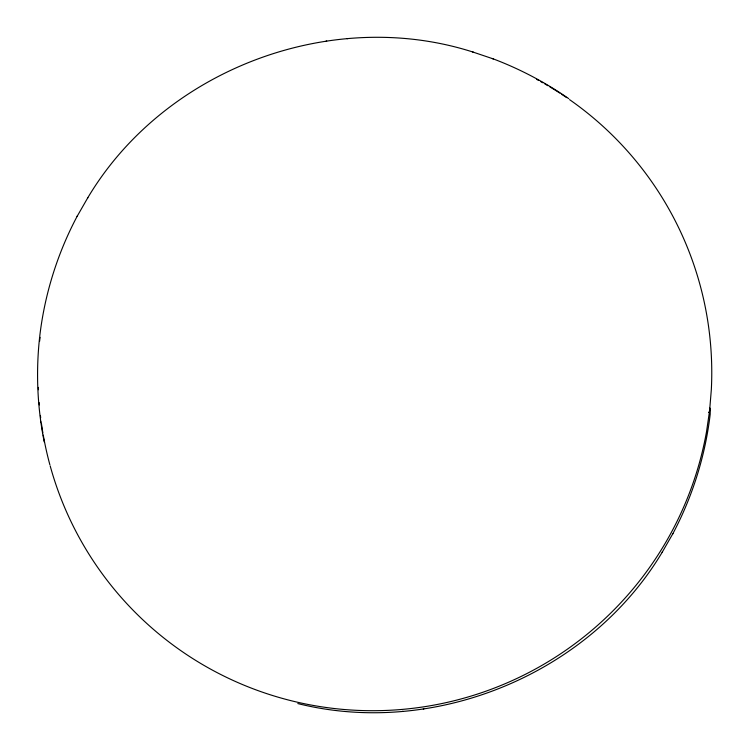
<?xml version="1.0" encoding="UTF-8"?>
<svg xmlns="http://www.w3.org/2000/svg" width="750" height="750" viewBox="0 0 750 750"><rect width="100%" height="100%" fill="white"/><g stroke="black" fill="none" stroke-linecap="round" stroke-linejoin="round"><path stroke-width="1.12" d="M39.628 337.303C35.784 372.178 37.331 407.587 44.241 441.984M39.619 341.259L40.097 337.087M709.172 412.434L710.062 408.3L709.866 412.913L709.172 412.434L709.866 412.913M709.453 412.866L709.641 408.253M709.584 412.472L710.062 408.3M39.741 336.291C44.634 294.469 57.366 253.65 77.072 216.441L77.391 215.878M710.259 413.709C705.366 455.531 692.634 496.35 672.928 533.559L672.609 534.122M87.562 198.159L87.844 197.662C164.128 69.675 330.534 6.647 472.481 51.891L473.438 52.2M297.816 703.575C435.272 737.775 589.378 673.903 662.156 552.337L662.438 551.841M77.072 216.441L87.844 197.662M662.156 552.337L672.928 533.559M347.016 38.681L347.644 38.616M402.356 711.384L402.984 711.319M326.147 41.053L326.7 41.006M423.3 708.994L423.853 708.947M492.384 58.613L493.397 58.941C519.637 68.888 544.631 82.003 567.722 97.95L568.725 98.644M472.481 51.891L493.397 58.941M40.678 421.266L40.894 422.438M569.531 99.609A337.528 334.941 -32.9 0 1 711.337 389.541L709.612 410.569L706.566 431.456A337.528 334.941 -32.9 0 1 390.366 710.241A337.528 334.941 -32.9 0 1 50.194 465.938M49.884 464.812A337.528 334.941 -32.9 0 1 43.266 435.131M42.862 432.816A337.528 334.941 -32.9 0 1 41.438 423.562M40.678 417.759A337.528 334.941 -32.9 0 1 40.406 415.434M39.375 404.944A337.528 334.941 -32.9 0 1 39.188 402.609M38.466 389.747A337.528 334.941 -32.9 0 1 38.381 387.403M536.644 79.369A337.528 334.941 -32.9 0 1 538.706 80.484M540.75 81.619A337.528 334.941 -32.9 0 1 542.794 82.763M544.828 83.925A337.528 334.941 -32.9 0 1 547.866 85.697M549.881 86.888A337.528 334.941 -32.9 0 1 559.819 93.075M561.778 94.359A337.528 334.941 -32.9 0 1 566.644 97.613"/></g></svg>
